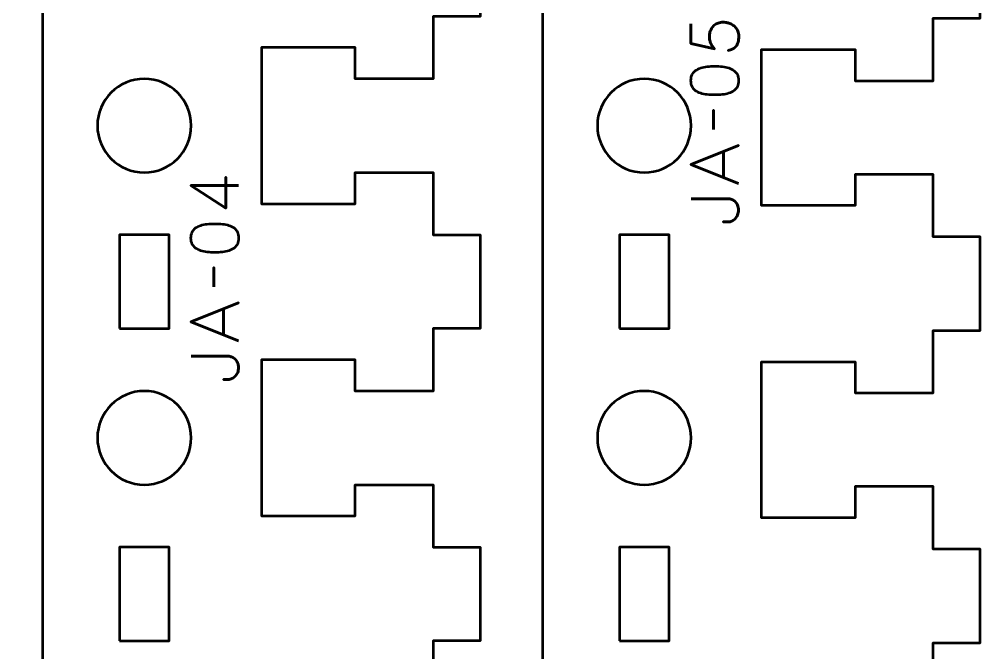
# Model space of a CAD drawing. Header units: centimetres. Extents: x -21 to 0, y -29.7 to 0.
# Drawn here: x -10.5 to -4.33, y -26.13 to -22.07 of the extents above; entities that cross this region are included whole.
import ezdxf

# ---------------------------------------------------------------- set-up
doc = ezdxf.new("R2010")
doc.units = ezdxf.units.CM
doc.header["$MEASUREMENT"] = 0
doc.layers.add('Layer 1', color=7, linetype='Continuous')

msp = doc.modelspace()

# ---------------------------------------------------------------- linework, layer by layer
at = {"layer": 'Layer 1', "color": 22, "lineweight": 53}
msp.add_open_spline([(-21.00003, -29.19995), (-21.00003, -29.19995), (-21.00003, -0.49992), (-21.00003, -0.49992), (-21.00003, -0.49992), (-21.00003, -0.22295), (-20.77694, 0.00004), (-20.49994, 0.00004), (-20.49994, 0.00004), (-20.49994, 0.00004), (-0.50008, 0.00004), (-0.50008, 0.00004), (-0.50008, 0.00004), (-0.22294, 0.00004), (0.00002, -0.22295), (0.00002, -0.49992), (0.00002, -0.49992), (0.00002, -0.49992), (0.00002, -29.19995), (0.00002, -29.19995), (0.00002, -29.19995), (0.00002, -29.47695), (-0.22294, -29.70004), (-0.50008, -29.70004), (-0.50008, -29.70004), (-0.50008, -29.70004), (-20.49994, -29.70004), (-20.49994, -29.70004), (-20.49994, -29.70004), (-20.77694, -29.70004), (-21.00003, -29.47695), (-21.00003, -29.19995)], degree=3, knots=[0, 0, 0, 0, 0.125, 0.125, 0.125, 0.125, 0.25, 0.25, 0.25, 0.25, 0.375, 0.375, 0.375, 0.375, 0.5, 0.5, 0.5, 0.5, 0.625, 0.625, 0.625, 0.625, 0.75, 0.75, 0.75, 0.75, 0.875, 0.875, 0.875, 0.875, 1, 1, 1, 1], dxfattribs=at)
at = {"layer": 'Layer 1', "color": 114, "lineweight": 53}
for points, knots in [([(-4.65, -19.4625), (-4.65, -19.4625), (-4.35, -19.4625), (-4.35, -19.4625), (-4.35, -19.4625), (-4.35, -19.4625), (-4.35, -20.0625), (-4.35, -20.0625), (-4.35, -20.0625), (-4.35, -20.0625), (-4.65, -20.0625), (-4.65, -20.0625), (-4.65, -20.0625), (-4.65, -20.0625), (-4.64999, -20.4625), (-4.64999, -20.4625), (-4.64999, -20.4625), (-4.64999, -20.4625), (-5.15, -20.4625), (-5.15, -20.4625), (-5.15, -20.4625), (-5.15, -20.4625), (-5.15001, -20.2625), (-5.15001, -20.2625), (-5.15001, -20.2625), (-5.15001, -20.2625), (-5.75, -20.2625), (-5.75, -20.2625), (-5.75, -20.2625), (-5.75, -20.64583), (-5.75, -20.87917), (-5.75, -21.2625), (-5.75, -21.2625), (-5.75, -21.2625), (-5.15001, -21.2625), (-5.15001, -21.2625), (-5.15001, -21.2625), (-5.15001, -21.2625), (-5.15, -21.0625), (-5.15, -21.0625), (-5.15, -21.0625), (-5.15, -21.0625), (-4.65, -21.0625), (-4.65, -21.0625), (-4.65, -21.0625), (-4.65, -21.0625), (-4.65, -21.4625), (-4.65, -21.4625), (-4.65, -21.4625), (-4.65, -21.4625), (-4.35, -21.4625), (-4.35, -21.4625), (-4.35, -21.4625), (-4.35, -21.4625), (-4.35, -22.0625), (-4.35, -22.0625), (-4.35, -22.0625), (-4.35, -22.0625), (-4.65, -22.0625), (-4.65, -22.0625), (-4.65, -22.0625), (-4.65, -22.0625), (-4.65, -22.4625), (-4.65, -22.4625), (-4.65, -22.4625), (-4.65, -22.4625), (-5.15, -22.4625), (-5.15, -22.4625), (-5.15, -22.4625), (-5.15, -22.4625), (-5.15001, -22.2625), (-5.15001, -22.2625), (-5.15001, -22.2625), (-5.15001, -22.2625), (-5.75, -22.2625), (-5.75, -22.2625), (-5.75, -22.2625), (-5.75, -22.64583), (-5.75, -22.87917), (-5.75, -23.2625), (-5.75, -23.2625), (-5.75, -23.2625), (-5.15001, -23.2625), (-5.15001, -23.2625), (-5.15001, -23.2625), (-5.15001, -23.2625), (-5.15, -23.0625), (-5.15, -23.0625), (-5.15, -23.0625), (-5.15, -23.0625), (-4.64999, -23.0625), (-4.64999, -23.0625), (-4.64999, -23.0625), (-4.64999, -23.0625), (-4.65, -23.4625), (-4.65, -23.4625), (-4.65, -23.4625), (-4.65, -23.4625), (-4.35, -23.4625), (-4.35, -23.4625), (-4.35, -23.4625), (-4.35, -23.4625), (-4.35, -24.0625), (-4.35, -24.0625), (-4.35, -24.0625), (-4.35, -24.0625), (-4.65, -24.0625), (-4.65, -24.0625), (-4.65, -24.0625), (-4.65, -24.0625), (-4.65, -24.4625), (-4.65, -24.4625), (-4.65, -24.4625), (-4.65, -24.4625), (-5.15, -24.4625), (-5.15, -24.4625), (-5.15, -24.4625), (-5.15, -24.4625), (-5.15001, -24.2625), (-5.15001, -24.2625), (-5.15001, -24.2625), (-5.15001, -24.2625), (-5.75, -24.2625), (-5.75, -24.2625), (-5.75, -24.2625), (-5.75, -24.64583), (-5.75, -24.87917), (-5.75, -25.2625), (-5.75, -25.2625), (-5.75, -25.2625), (-5.15001, -25.2625), (-5.15001, -25.2625), (-5.15001, -25.2625), (-5.15001, -25.2625), (-5.15, -25.0625), (-5.15, -25.0625), (-5.15, -25.0625), (-5.15, -25.0625), (-4.64999, -25.0625), (-4.64999, -25.0625), (-4.64999, -25.0625), (-4.64999, -25.0625), (-4.65, -25.4625), (-4.65, -25.4625), (-4.65, -25.4625), (-4.65, -25.4625), (-4.35, -25.4625), (-4.35, -25.4625), (-4.35, -25.4625), (-4.35, -25.4625), (-4.35, -26.0625), (-4.35, -26.0625), (-4.35, -26.0625), (-4.35, -26.0625), (-4.65, -26.0625), (-4.65, -26.0625), (-4.65, -26.0625), (-4.65, -26.0625), (-4.65, -26.4625), (-4.65, -26.4625), (-4.65, -26.4625), (-4.65, -26.4625), (-5.15, -26.4625), (-5.15, -26.4625), (-5.15, -26.4625), (-5.15, -26.4625), (-5.15001, -26.2625), (-5.15001, -26.2625), (-5.15001, -26.2625), (-5.15001, -26.2625), (-5.75, -26.2625), (-5.75, -26.2625), (-5.75, -26.2625), (-5.75, -26.64583), (-5.75, -26.87917), (-5.75, -27.2625), (-5.75, -27.2625), (-5.75, -27.2625), (-5.15001, -27.2625), (-5.15001, -27.2625), (-5.15001, -27.2625), (-5.15001, -27.2625), (-5.15, -27.0625), (-5.15, -27.0625), (-5.15, -27.0625), (-5.15, -27.0625), (-4.64999, -27.0625), (-4.64999, -27.0625), (-4.64999, -27.0625), (-4.64999, -27.0625), (-4.65, -27.4625), (-4.65, -27.4625), (-4.65, -27.4625), (-4.65, -27.4625), (-4.35, -27.4625), (-4.35, -27.4625), (-4.35, -27.4625), (-4.35, -27.4625), (-4.35, -28.0375), (-4.35, -28.0375), (-4.35, -28.0375), (-4.35, -28.0375), (-4.65, -28.0375), (-4.65, -28.0375), (-4.65, -28.0375), (-4.65, -28.0375), (-6.34125, -28.04807), (-6.34125, -28.04807), (-6.34125, -28.04807), (-6.34125, -28.04807), (-6.34125, -27.45), (-6.34125, -27.45), (-6.34125, -27.45), (-6.34125, -27.45), (-6.65875, -27.45), (-6.65875, -27.45), (-6.65875, -27.45), (-6.65875, -27.45), (-6.65875, -28.04989), (-6.65875, -28.04989), (-6.65875, -28.04989), (-6.9308, -28.04522), (-7.15, -27.82316), (-7.15, -27.55), (-7.15, -27.55), (-7.15, -27.55), (-7.15, -17.95), (-7.15, -17.95), (-7.15, -17.95), (-7.15, -17.67684), (-6.9308, -17.45478), (-6.65875, -17.45011), (-6.65875, -17.45011), (-6.65875, -17.45011), (-6.65875, -18.05), (-6.65875, -18.05), (-6.65875, -18.05), (-6.65875, -18.05), (-6.34125, -18.05), (-6.34125, -18.05), (-6.34125, -18.05), (-6.34125, -18.05), (-6.34125, -17.45), (-6.34125, -17.45), (-6.34125, -17.45), (-6.34125, -17.45), (-4.64999, -17.45), (-4.64999, -17.45), (-4.64999, -17.45), (-4.64999, -17.45), (-4.65, -17.45), (-4.65, -17.45), (-4.65, -17.45), (-4.65, -17.45), (-4.35, -17.45), (-4.35, -17.45), (-4.35, -17.45), (-4.35, -17.45), (-4.35, -18.0625), (-4.35, -18.0625), (-4.35, -18.0625), (-4.35, -18.0625), (-4.65, -18.0625), (-4.65, -18.0625), (-4.65, -18.0625), (-4.65, -18.0625), (-4.64999, -18.4625), (-4.64999, -18.4625), (-4.64999, -18.4625), (-4.64999, -18.4625), (-5.15, -18.4625), (-5.15, -18.4625), (-5.15, -18.4625), (-5.15, -18.4625), (-5.15001, -18.2625), (-5.15001, -18.2625), (-5.15001, -18.2625), (-5.15001, -18.2625), (-5.75, -18.2625), (-5.75, -18.2625), (-5.75, -18.2625), (-5.75, -18.64583), (-5.75, -18.87917), (-5.75, -19.2625), (-5.75, -19.2625), (-5.75, -19.2625), (-5.15001, -19.2625), (-5.15001, -19.2625), (-5.15001, -19.2625), (-5.15001, -19.2625), (-5.15, -19.0625), (-5.15, -19.0625), (-5.15, -19.0625), (-5.15, -19.0625), (-4.65, -19.0625), (-4.65, -19.0625), (-4.65, -19.0625), (-4.65, -19.0625), (-4.65, -19.4625), (-4.65, -19.4625)], [0, 0, 0, 0, 0.0133333, 0.0133333, 0.0133333, 0.0133333, 0.0266667, 0.0266667, 0.0266667, 0.0266667, 0.04, 0.04, 0.04, 0.04, 0.0533333, 0.0533333, 0.0533333, 0.0533333, 0.0666667, 0.0666667, 0.0666667, 0.0666667, 0.08, 0.08, 0.08, 0.08, 0.0933333, 0.0933333, 0.0933333, 0.0933333, 0.1066667, 0.1066667, 0.1066667, 0.1066667, 0.12, 0.12, 0.12, 0.12, 0.1333333, 0.1333333, 0.1333333, 0.1333333, 0.1466667, 0.1466667, 0.1466667, 0.1466667, 0.16, 0.16, 0.16, 0.16, 0.1733333, 0.1733333, 0.1733333, 0.1733333, 0.1866667, 0.1866667, 0.1866667, 0.1866667, 0.2, 0.2, 0.2, 0.2, 0.2133333, 0.2133333, 0.2133333, 0.2133333, 0.2266667, 0.2266667, 0.2266667, 0.2266667, 0.24, 0.24, 0.24, 0.24, 0.2533333, 0.2533333, 0.2533333, 0.2533333, 0.2666667, 0.2666667, 0.2666667, 0.2666667, 0.28, 0.28, 0.28, 0.28, 0.2933333, 0.2933333, 0.2933333, 0.2933333, 0.3066667, 0.3066667, 0.3066667, 0.3066667, 0.32, 0.32, 0.32, 0.32, 0.3333333, 0.3333333, 0.3333333, 0.3333333, 0.3466667, 0.3466667, 0.3466667, 0.3466667, 0.36, 0.36, 0.36, 0.36, 0.3733333, 0.3733333, 0.3733333, 0.3733333, 0.3866667, 0.3866667, 0.3866667, 0.3866667, 0.4, 0.4, 0.4, 0.4, 0.4133333, 0.4133333, 0.4133333, 0.4133333, 0.4266667, 0.4266667, 0.4266667, 0.4266667, 0.44, 0.44, 0.44, 0.44, 0.4533333, 0.4533333, 0.4533333, 0.4533333, 0.4666667, 0.4666667, 0.4666667, 0.4666667, 0.48, 0.48, 0.48, 0.48, 0.4933333, 0.4933333, 0.4933333, 0.4933333, 0.5066667, 0.5066667, 0.5066667, 0.5066667, 0.52, 0.52, 0.52, 0.52, 0.5333333, 0.5333333, 0.5333333, 0.5333333, 0.5466667, 0.5466667, 0.5466667, 0.5466667, 0.56, 0.56, 0.56, 0.56, 0.5733333, 0.5733333, 0.5733333, 0.5733333, 0.5866667, 0.5866667, 0.5866667, 0.5866667, 0.6, 0.6, 0.6, 0.6, 0.6133333, 0.6133333, 0.6133333, 0.6133333, 0.6266667, 0.6266667, 0.6266667, 0.6266667, 0.64, 0.64, 0.64, 0.64, 0.6533333, 0.6533333, 0.6533333, 0.6533333, 0.6666667, 0.6666667, 0.6666667, 0.6666667, 0.68, 0.68, 0.68, 0.68, 0.6933333, 0.6933333, 0.6933333, 0.6933333, 0.7066667, 0.7066667, 0.7066667, 0.7066667, 0.72, 0.72, 0.72, 0.72, 0.7333333, 0.7333333, 0.7333333, 0.7333333, 0.7466667, 0.7466667, 0.7466667, 0.7466667, 0.76, 0.76, 0.76, 0.76, 0.7733333, 0.7733333, 0.7733333, 0.7733333, 0.7866667, 0.7866667, 0.7866667, 0.7866667, 0.8, 0.8, 0.8, 0.8, 0.8133333, 0.8133333, 0.8133333, 0.8133333, 0.8266667, 0.8266667, 0.8266667, 0.8266667, 0.84, 0.84, 0.84, 0.84, 0.8533333, 0.8533333, 0.8533333, 0.8533333, 0.8666667, 0.8666667, 0.8666667, 0.8666667, 0.88, 0.88, 0.88, 0.88, 0.8933333, 0.8933333, 0.8933333, 0.8933333, 0.9066667, 0.9066667, 0.9066667, 0.9066667, 0.92, 0.92, 0.92, 0.92, 0.9333333, 0.9333333, 0.9333333, 0.9333333, 0.9466667, 0.9466667, 0.9466667, 0.9466667, 0.96, 0.96, 0.96, 0.96, 0.9733333, 0.9733333, 0.9733333, 0.9733333, 0.9866667, 0.9866667, 0.9866667, 0.9866667, 1, 1, 1, 1]), ([(-7.55, -19.45006), (-7.55, -19.45006), (-7.85, -19.45006), (-7.85, -19.45006), (-7.85, -19.45006), (-7.85, -19.45006), (-7.84999, -19.45006), (-7.84999, -19.45006), (-7.84999, -19.45006), (-7.84999, -19.45006), (-9.54125, -19.45006), (-9.54125, -19.45006), (-9.54125, -19.45006), (-9.54125, -19.45006), (-9.54125, -20.05006), (-9.54125, -20.05006), (-9.54125, -20.05006), (-9.54125, -20.05006), (-9.85875, -20.05006), (-9.85875, -20.05006), (-9.85875, -20.05006), (-9.85875, -20.05006), (-9.85875, -19.45017), (-9.85875, -19.45017), (-9.85875, -19.45017), (-10.1308, -19.45484), (-10.35, -19.6769), (-10.35, -19.95006), (-10.35, -19.95006), (-10.35, -19.95006), (-10.35, -27.55006), (-10.35, -27.55006), (-10.35, -27.55006), (-10.35, -27.82322), (-10.1308, -28.04528), (-9.85875, -28.04995), (-9.85875, -28.04995), (-9.85875, -28.04995), (-9.85875, -27.45006), (-9.85875, -27.45006), (-9.85875, -27.45006), (-9.85875, -27.45006), (-9.54125, -27.45006), (-9.54125, -27.45006), (-9.54125, -27.45006), (-9.54125, -27.45006), (-9.54125, -28.04813), (-9.54125, -28.04813), (-9.54125, -28.04813), (-9.54125, -28.04813), (-7.85, -28.03756), (-7.85, -28.03756), (-7.85, -28.03756), (-7.85, -28.03756), (-7.55, -28.03756), (-7.55, -28.03756), (-7.55, -28.03756), (-7.55, -28.03756), (-7.55, -27.45006), (-7.55, -27.45006), (-7.55, -27.45006), (-7.55, -27.45006), (-7.85, -27.45006), (-7.85, -27.45006), (-7.85, -27.45006), (-7.85, -27.45006), (-7.84999, -27.05006), (-7.84999, -27.05006), (-7.84999, -27.05006), (-7.84999, -27.05006), (-8.35, -27.05006), (-8.35, -27.05006), (-8.35, -27.05006), (-8.35, -27.05006), (-8.35001, -27.25006), (-8.35001, -27.25006), (-8.35001, -27.25006), (-8.35001, -27.25006), (-8.95, -27.25006), (-8.95, -27.25006), (-8.95, -27.25006), (-8.95, -26.86673), (-8.95, -26.63339), (-8.95, -26.25006), (-8.95, -26.25006), (-8.95, -26.25006), (-8.35001, -26.25006), (-8.35001, -26.25006), (-8.35001, -26.25006), (-8.35001, -26.25006), (-8.35, -26.45006), (-8.35, -26.45006), (-8.35, -26.45006), (-8.35, -26.45006), (-7.85, -26.45006), (-7.85, -26.45006), (-7.85, -26.45006), (-7.85, -26.45006), (-7.85, -26.05006), (-7.85, -26.05006), (-7.85, -26.05006), (-7.85, -26.05006), (-7.55, -26.05006), (-7.55, -26.05006), (-7.55, -26.05006), (-7.55, -26.05006), (-7.55, -25.45006), (-7.55, -25.45006), (-7.55, -25.45006), (-7.55, -25.45006), (-7.85, -25.45006), (-7.85, -25.45006), (-7.85, -25.45006), (-7.85, -25.45006), (-7.84999, -25.05006), (-7.84999, -25.05006), (-7.84999, -25.05006), (-7.84999, -25.05006), (-8.35, -25.05006), (-8.35, -25.05006), (-8.35, -25.05006), (-8.35, -25.05006), (-8.35001, -25.25006), (-8.35001, -25.25006), (-8.35001, -25.25006), (-8.35001, -25.25006), (-8.95, -25.25006), (-8.95, -25.25006), (-8.95, -25.25006), (-8.95, -24.86673), (-8.95, -24.63339), (-8.95, -24.25006), (-8.95, -24.25006), (-8.95, -24.25006), (-8.35001, -24.25006), (-8.35001, -24.25006), (-8.35001, -24.25006), (-8.35001, -24.25006), (-8.35, -24.45006), (-8.35, -24.45006), (-8.35, -24.45006), (-8.35, -24.45006), (-7.85, -24.45006), (-7.85, -24.45006), (-7.85, -24.45006), (-7.85, -24.45006), (-7.85, -24.05006), (-7.85, -24.05006), (-7.85, -24.05006), (-7.85, -24.05006), (-7.55, -24.05006), (-7.55, -24.05006), (-7.55, -24.05006), (-7.55, -24.05006), (-7.55, -23.45006), (-7.55, -23.45006), (-7.55, -23.45006), (-7.55, -23.45006), (-7.85, -23.45006), (-7.85, -23.45006), (-7.85, -23.45006), (-7.85, -23.45006), (-7.84999, -23.05006), (-7.84999, -23.05006), (-7.84999, -23.05006), (-7.84999, -23.05006), (-8.35, -23.05006), (-8.35, -23.05006), (-8.35, -23.05006), (-8.35, -23.05006), (-8.35001, -23.25006), (-8.35001, -23.25006), (-8.35001, -23.25006), (-8.35001, -23.25006), (-8.95, -23.25006), (-8.95, -23.25006), (-8.95, -23.25006), (-8.95, -22.86673), (-8.95, -22.63339), (-8.95, -22.25006), (-8.95, -22.25006), (-8.95, -22.25006), (-8.35001, -22.25006), (-8.35001, -22.25006), (-8.35001, -22.25006), (-8.35001, -22.25006), (-8.35, -22.45006), (-8.35, -22.45006), (-8.35, -22.45006), (-8.35, -22.45006), (-7.85, -22.45006), (-7.85, -22.45006), (-7.85, -22.45006), (-7.85, -22.45006), (-7.85, -22.05006), (-7.85, -22.05006), (-7.85, -22.05006), (-7.85, -22.05006), (-7.55, -22.05006), (-7.55, -22.05006), (-7.55, -22.05006), (-7.55, -22.05006), (-7.55, -21.45006), (-7.55, -21.45006), (-7.55, -21.45006), (-7.55, -21.45006), (-7.85, -21.45006), (-7.85, -21.45006), (-7.85, -21.45006), (-7.85, -21.45006), (-7.84999, -21.05006), (-7.84999, -21.05006), (-7.84999, -21.05006), (-7.84999, -21.05006), (-8.35, -21.05006), (-8.35, -21.05006), (-8.35, -21.05006), (-8.35, -21.05006), (-8.35001, -21.25006), (-8.35001, -21.25006), (-8.35001, -21.25006), (-8.35001, -21.25006), (-8.95, -21.25006), (-8.95, -21.25006), (-8.95, -21.25006), (-8.95, -20.86673), (-8.95, -20.63339), (-8.95, -20.25006), (-8.95, -20.25006), (-8.95, -20.25006), (-8.35001, -20.25006), (-8.35001, -20.25006), (-8.35001, -20.25006), (-8.35001, -20.25006), (-8.35, -20.45006), (-8.35, -20.45006), (-8.35, -20.45006), (-8.35, -20.45006), (-7.85, -20.45006), (-7.85, -20.45006), (-7.85, -20.45006), (-7.85, -20.45006), (-7.85, -20.05006), (-7.85, -20.05006), (-7.85, -20.05006), (-7.85, -20.05006), (-7.55, -20.05006), (-7.55, -20.05006), (-7.55, -20.05006), (-7.55, -20.05006), (-7.55, -19.45006), (-7.55, -19.45006)], [0, 0, 0, 0, 0.015873, 0.015873, 0.015873, 0.015873, 0.031746, 0.031746, 0.031746, 0.031746, 0.047619, 0.047619, 0.047619, 0.047619, 0.0634921, 0.0634921, 0.0634921, 0.0634921, 0.0793651, 0.0793651, 0.0793651, 0.0793651, 0.0952381, 0.0952381, 0.0952381, 0.0952381, 0.1111111, 0.1111111, 0.1111111, 0.1111111, 0.1269841, 0.1269841, 0.1269841, 0.1269841, 0.1428571, 0.1428571, 0.1428571, 0.1428571, 0.1587302, 0.1587302, 0.1587302, 0.1587302, 0.1746032, 0.1746032, 0.1746032, 0.1746032, 0.1904762, 0.1904762, 0.1904762, 0.1904762, 0.2063492, 0.2063492, 0.2063492, 0.2063492, 0.2222222, 0.2222222, 0.2222222, 0.2222222, 0.2380952, 0.2380952, 0.2380952, 0.2380952, 0.2539683, 0.2539683, 0.2539683, 0.2539683, 0.2698413, 0.2698413, 0.2698413, 0.2698413, 0.2857143, 0.2857143, 0.2857143, 0.2857143, 0.3015873, 0.3015873, 0.3015873, 0.3015873, 0.3174603, 0.3174603, 0.3174603, 0.3174603, 0.3333333, 0.3333333, 0.3333333, 0.3333333, 0.3492063, 0.3492063, 0.3492063, 0.3492063, 0.3650794, 0.3650794, 0.3650794, 0.3650794, 0.3809524, 0.3809524, 0.3809524, 0.3809524, 0.3968254, 0.3968254, 0.3968254, 0.3968254, 0.4126984, 0.4126984, 0.4126984, 0.4126984, 0.4285714, 0.4285714, 0.4285714, 0.4285714, 0.4444444, 0.4444444, 0.4444444, 0.4444444, 0.4603175, 0.4603175, 0.4603175, 0.4603175, 0.4761905, 0.4761905, 0.4761905, 0.4761905, 0.4920635, 0.4920635, 0.4920635, 0.4920635, 0.5079365, 0.5079365, 0.5079365, 0.5079365, 0.5238095, 0.5238095, 0.5238095, 0.5238095, 0.5396825, 0.5396825, 0.5396825, 0.5396825, 0.5555556, 0.5555556, 0.5555556, 0.5555556, 0.5714286, 0.5714286, 0.5714286, 0.5714286, 0.5873016, 0.5873016, 0.5873016, 0.5873016, 0.6031746, 0.6031746, 0.6031746, 0.6031746, 0.6190476, 0.6190476, 0.6190476, 0.6190476, 0.6349206, 0.6349206, 0.6349206, 0.6349206, 0.6507937, 0.6507937, 0.6507937, 0.6507937, 0.6666667, 0.6666667, 0.6666667, 0.6666667, 0.6825397, 0.6825397, 0.6825397, 0.6825397, 0.6984127, 0.6984127, 0.6984127, 0.6984127, 0.7142857, 0.7142857, 0.7142857, 0.7142857, 0.7301587, 0.7301587, 0.7301587, 0.7301587, 0.7460317, 0.7460317, 0.7460317, 0.7460317, 0.7619048, 0.7619048, 0.7619048, 0.7619048, 0.7777778, 0.7777778, 0.7777778, 0.7777778, 0.7936508, 0.7936508, 0.7936508, 0.7936508, 0.8095238, 0.8095238, 0.8095238, 0.8095238, 0.8253968, 0.8253968, 0.8253968, 0.8253968, 0.8412698, 0.8412698, 0.8412698, 0.8412698, 0.8571429, 0.8571429, 0.8571429, 0.8571429, 0.8730159, 0.8730159, 0.8730159, 0.8730159, 0.8888889, 0.8888889, 0.8888889, 0.8888889, 0.9047619, 0.9047619, 0.9047619, 0.9047619, 0.9206349, 0.9206349, 0.9206349, 0.9206349, 0.9365079, 0.9365079, 0.9365079, 0.9365079, 0.952381, 0.952381, 0.952381, 0.952381, 0.968254, 0.968254, 0.968254, 0.968254, 0.984127, 0.984127, 0.984127, 0.984127, 1, 1, 1, 1])]:
    msp.add_open_spline(points, degree=3, knots=knots, dxfattribs=at)
at = {"layer": 'Layer 1', "color": 30, "lineweight": 53}
for points, knots in [([(-6.20134, -22.09744), (-6.20134, -22.09744), (-6.20134, -22.22444), (-6.20134, -22.22444), (-6.20134, -22.22444), (-6.20134, -22.22444), (-6.04979, -22.25831), (-6.04979, -22.25831), (-6.04979, -22.25831), (-6.05487, -22.25238), (-6.05945, -22.24674), (-6.06348, -22.2413), (-6.06348, -22.2413), (-6.0675, -22.23594), (-6.07088, -22.2303), (-6.07371, -22.2243), (-6.07371, -22.2243), (-6.07653, -22.21837), (-6.07865, -22.2116), (-6.08013, -22.20398), (-6.08013, -22.20398), (-6.08161, -22.19643), (-6.08239, -22.1874), (-6.08239, -22.17703), (-6.08239, -22.17703), (-6.08239, -22.16856), (-6.08126, -22.16009), (-6.07893, -22.15163), (-6.07893, -22.15163), (-6.07667, -22.14316), (-6.07321, -22.13512), (-6.06863, -22.1275), (-6.06863, -22.1275), (-6.06397, -22.11981), (-6.05818, -22.11303), (-6.0512, -22.10711), (-6.0512, -22.10711), (-6.04421, -22.10111), (-6.03603, -22.09638), (-6.02665, -22.093), (-6.02665, -22.093), (-6.01726, -22.08954), (-6.00661, -22.08778), (-5.99476, -22.08771), (-5.99476, -22.08771), (-5.99038, -22.08763), (-5.98488, -22.08813), (-5.97839, -22.08912), (-5.97839, -22.08912), (-5.9719, -22.09003), (-5.96484, -22.09173), (-5.95736, -22.09413), (-5.95736, -22.09413), (-5.94988, -22.09652), (-5.94247, -22.09991), (-5.93514, -22.10421), (-5.93514, -22.10421), (-5.9278, -22.10852), (-5.9211, -22.11402), (-5.91503, -22.12065), (-5.91503, -22.12065), (-5.90896, -22.12729), (-5.90409, -22.13533), (-5.90042, -22.14471), (-5.90042, -22.14471), (-5.89683, -22.15417), (-5.89492, -22.16525), (-5.89485, -22.17787), (-5.89485, -22.17787), (-5.89492, -22.19297), (-5.89654, -22.20567), (-5.89958, -22.21597), (-5.89958, -22.21597), (-5.90268, -22.22628), (-5.9067, -22.23467), (-5.91178, -22.24116), (-5.91178, -22.24116), (-5.91686, -22.24772), (-5.92244, -22.2528), (-5.9285, -22.25647), (-5.9285, -22.25647), (-5.93457, -22.26014), (-5.94064, -22.26289), (-5.94671, -22.26473), (-5.94671, -22.26473), (-5.95278, -22.26656), (-5.95835, -22.26797), (-5.96343, -22.26889), (-5.96343, -22.26889), (-5.95835, -22.26797), (-5.95278, -22.26656), (-5.94671, -22.26473), (-5.94671, -22.26473), (-5.94064, -22.26289), (-5.93457, -22.26014), (-5.9285, -22.25647), (-5.9285, -22.25647), (-5.92244, -22.2528), (-5.91686, -22.24772), (-5.91178, -22.24116), (-5.91178, -22.24116), (-5.9067, -22.23467), (-5.90268, -22.22628), (-5.89958, -22.21597), (-5.89958, -22.21597), (-5.89654, -22.20567), (-5.89492, -22.19297), (-5.89485, -22.17787), (-5.89485, -22.17787), (-5.89492, -22.16525), (-5.89683, -22.15417), (-5.90042, -22.14471), (-5.90042, -22.14471), (-5.90409, -22.13533), (-5.90896, -22.12729), (-5.91503, -22.12065), (-5.91503, -22.12065), (-5.9211, -22.11402), (-5.9278, -22.10852), (-5.93514, -22.10421), (-5.93514, -22.10421), (-5.94247, -22.09991), (-5.94988, -22.09652), (-5.95736, -22.09413), (-5.95736, -22.09413), (-5.96484, -22.09173), (-5.9719, -22.09003), (-5.97839, -22.08912), (-5.97839, -22.08912), (-5.98488, -22.08813), (-5.99038, -22.08763), (-5.99476, -22.08771), (-5.99476, -22.08771), (-6.00661, -22.08778), (-6.01726, -22.08954), (-6.02665, -22.093), (-6.02665, -22.093), (-6.03603, -22.09638), (-6.04421, -22.10111), (-6.0512, -22.10711), (-6.0512, -22.10711), (-6.05818, -22.11303), (-6.06397, -22.11981), (-6.06863, -22.1275), (-6.06863, -22.1275), (-6.07321, -22.13512), (-6.07667, -22.14316), (-6.07893, -22.15163), (-6.07893, -22.15163), (-6.08126, -22.16009), (-6.08239, -22.16856), (-6.08239, -22.17703), (-6.08239, -22.17703), (-6.08239, -22.1874), (-6.08161, -22.19643), (-6.08013, -22.20398), (-6.08013, -22.20398), (-6.07865, -22.2116), (-6.07653, -22.21837), (-6.07371, -22.2243), (-6.07371, -22.2243), (-6.07088, -22.2303), (-6.0675, -22.23594), (-6.06348, -22.2413), (-6.06348, -22.2413), (-6.05945, -22.24674), (-6.05487, -22.25238), (-6.04979, -22.25831), (-6.04979, -22.25831), (-6.04979, -22.25831), (-6.20134, -22.22444), (-6.20134, -22.22444), (-6.20134, -22.22444), (-6.20134, -22.22444), (-6.20134, -22.09744), (-6.20134, -22.09744)], [0, 0, 0, 0, 0.0227273, 0.0227273, 0.0227273, 0.0227273, 0.0454545, 0.0454545, 0.0454545, 0.0454545, 0.0681818, 0.0681818, 0.0681818, 0.0681818, 0.0909091, 0.0909091, 0.0909091, 0.0909091, 0.1136364, 0.1136364, 0.1136364, 0.1136364, 0.1363636, 0.1363636, 0.1363636, 0.1363636, 0.1590909, 0.1590909, 0.1590909, 0.1590909, 0.1818182, 0.1818182, 0.1818182, 0.1818182, 0.2045455, 0.2045455, 0.2045455, 0.2045455, 0.2272727, 0.2272727, 0.2272727, 0.2272727, 0.25, 0.25, 0.25, 0.25, 0.2727273, 0.2727273, 0.2727273, 0.2727273, 0.2954545, 0.2954545, 0.2954545, 0.2954545, 0.3181818, 0.3181818, 0.3181818, 0.3181818, 0.3409091, 0.3409091, 0.3409091, 0.3409091, 0.3636364, 0.3636364, 0.3636364, 0.3636364, 0.3863636, 0.3863636, 0.3863636, 0.3863636, 0.4090909, 0.4090909, 0.4090909, 0.4090909, 0.4318182, 0.4318182, 0.4318182, 0.4318182, 0.4545455, 0.4545455, 0.4545455, 0.4545455, 0.4772727, 0.4772727, 0.4772727, 0.4772727, 0.5, 0.5, 0.5, 0.5, 0.5227273, 0.5227273, 0.5227273, 0.5227273, 0.5454545, 0.5454545, 0.5454545, 0.5454545, 0.5681818, 0.5681818, 0.5681818, 0.5681818, 0.5909091, 0.5909091, 0.5909091, 0.5909091, 0.6136364, 0.6136364, 0.6136364, 0.6136364, 0.6363636, 0.6363636, 0.6363636, 0.6363636, 0.6590909, 0.6590909, 0.6590909, 0.6590909, 0.6818182, 0.6818182, 0.6818182, 0.6818182, 0.7045455, 0.7045455, 0.7045455, 0.7045455, 0.7272727, 0.7272727, 0.7272727, 0.7272727, 0.75, 0.75, 0.75, 0.75, 0.7727273, 0.7727273, 0.7727273, 0.7727273, 0.7954545, 0.7954545, 0.7954545, 0.7954545, 0.8181818, 0.8181818, 0.8181818, 0.8181818, 0.8409091, 0.8409091, 0.8409091, 0.8409091, 0.8636364, 0.8636364, 0.8636364, 0.8636364, 0.8863636, 0.8863636, 0.8863636, 0.8863636, 0.9090909, 0.9090909, 0.9090909, 0.9090909, 0.9318182, 0.9318182, 0.9318182, 0.9318182, 0.9545455, 0.9545455, 0.9545455, 0.9545455, 0.9772727, 0.9772727, 0.9772727, 0.9772727, 1, 1, 1, 1]), ([(-5.89612, -22.4615), (-5.89619, -22.44669), (-5.8988, -22.43392), (-5.90388, -22.42326), (-5.90388, -22.42326), (-5.90896, -22.41268), (-5.91623, -22.40386), (-5.92547, -22.39681), (-5.92547, -22.39681), (-5.93478, -22.38982), (-5.94579, -22.38432), (-5.95849, -22.38023), (-5.95849, -22.38023), (-5.97119, -22.3762), (-5.98509, -22.37331), (-6.00033, -22.37169), (-6.00033, -22.37169), (-6.01557, -22.36999), (-6.03159, -22.36915), (-6.04852, -22.36922), (-6.04852, -22.36922), (-6.06538, -22.36915), (-6.0814, -22.36999), (-6.09657, -22.37169), (-6.09657, -22.37169), (-6.11174, -22.37331), (-6.12571, -22.3762), (-6.13841, -22.38023), (-6.13841, -22.38023), (-6.15104, -22.38432), (-6.16204, -22.38982), (-6.17143, -22.39681), (-6.17143, -22.39681), (-6.18074, -22.40386), (-6.18801, -22.41268), (-6.19309, -22.42326), (-6.19309, -22.42326), (-6.19824, -22.43392), (-6.20085, -22.44669), (-6.20092, -22.4615), (-6.20092, -22.4615), (-6.20085, -22.47632), (-6.19824, -22.48909), (-6.19309, -22.49975), (-6.19309, -22.49975), (-6.18801, -22.51033), (-6.18074, -22.51915), (-6.17143, -22.5262), (-6.17143, -22.5262), (-6.16204, -22.53319), (-6.15104, -22.53869), (-6.13841, -22.54278), (-6.13841, -22.54278), (-6.12571, -22.54681), (-6.11174, -22.5497), (-6.09657, -22.55132), (-6.09657, -22.55132), (-6.0814, -22.55301), (-6.06538, -22.55386), (-6.04852, -22.55379), (-6.04852, -22.55379), (-6.03159, -22.55386), (-6.01557, -22.55301), (-6.00033, -22.55132), (-6.00033, -22.55132), (-5.98509, -22.5497), (-5.97119, -22.54681), (-5.95849, -22.54278), (-5.95849, -22.54278), (-5.94579, -22.53869), (-5.93478, -22.53319), (-5.92547, -22.5262), (-5.92547, -22.5262), (-5.91623, -22.51915), (-5.90896, -22.51033), (-5.90388, -22.49975), (-5.90388, -22.49975), (-5.8988, -22.48909), (-5.89619, -22.47632), (-5.89612, -22.4615)], [0, 0, 0, 0, 0.05, 0.05, 0.05, 0.05, 0.1, 0.1, 0.1, 0.1, 0.15, 0.15, 0.15, 0.15, 0.2, 0.2, 0.2, 0.2, 0.25, 0.25, 0.25, 0.25, 0.3, 0.3, 0.3, 0.3, 0.35, 0.35, 0.35, 0.35, 0.4, 0.4, 0.4, 0.4, 0.45, 0.45, 0.45, 0.45, 0.5, 0.5, 0.5, 0.5, 0.55, 0.55, 0.55, 0.55, 0.6, 0.6, 0.6, 0.6, 0.65, 0.65, 0.65, 0.65, 0.7, 0.7, 0.7, 0.7, 0.75, 0.75, 0.75, 0.75, 0.8, 0.8, 0.8, 0.8, 0.85, 0.85, 0.85, 0.85, 0.9, 0.9, 0.9, 0.9, 0.95, 0.95, 0.95, 0.95, 1, 1, 1, 1]), ([(-5.89612, -22.4615), (-5.89619, -22.44669), (-5.8988, -22.43392), (-5.90388, -22.42326), (-5.90388, -22.42326), (-5.90896, -22.41268), (-5.91623, -22.40386), (-5.92547, -22.39681), (-5.92547, -22.39681), (-5.93478, -22.38982), (-5.94579, -22.38432), (-5.95849, -22.38023), (-5.95849, -22.38023), (-5.97119, -22.3762), (-5.98509, -22.37331), (-6.00033, -22.37169), (-6.00033, -22.37169), (-6.01557, -22.36999), (-6.03159, -22.36915), (-6.04852, -22.36922), (-6.04852, -22.36922), (-6.06538, -22.36915), (-6.0814, -22.36999), (-6.09657, -22.37169), (-6.09657, -22.37169), (-6.11174, -22.37331), (-6.12571, -22.3762), (-6.13841, -22.38023), (-6.13841, -22.38023), (-6.15104, -22.38432), (-6.16204, -22.38982), (-6.17143, -22.39681), (-6.17143, -22.39681), (-6.18074, -22.40386), (-6.18801, -22.41268), (-6.19309, -22.42326), (-6.19309, -22.42326), (-6.19824, -22.43392), (-6.20085, -22.44669), (-6.20092, -22.4615), (-6.20092, -22.4615), (-6.20085, -22.47632), (-6.19824, -22.48909), (-6.19309, -22.49975), (-6.19309, -22.49975), (-6.18801, -22.51033), (-6.18074, -22.51915), (-6.17143, -22.5262), (-6.17143, -22.5262), (-6.16204, -22.53319), (-6.15104, -22.53869), (-6.13841, -22.54278), (-6.13841, -22.54278), (-6.12571, -22.54681), (-6.11174, -22.5497), (-6.09657, -22.55132), (-6.09657, -22.55132), (-6.0814, -22.55301), (-6.06538, -22.55386), (-6.04852, -22.55379), (-6.04852, -22.55379), (-6.03159, -22.55386), (-6.01557, -22.55301), (-6.00033, -22.55132), (-6.00033, -22.55132), (-5.98509, -22.5497), (-5.97119, -22.54681), (-5.95849, -22.54278), (-5.95849, -22.54278), (-5.94579, -22.53869), (-5.93478, -22.53319), (-5.92547, -22.5262), (-5.92547, -22.5262), (-5.91623, -22.51915), (-5.90896, -22.51033), (-5.90388, -22.49975), (-5.90388, -22.49975), (-5.8988, -22.48909), (-5.89619, -22.47632), (-5.89612, -22.4615)], [0, 0, 0, 0, 0.05, 0.05, 0.05, 0.05, 0.1, 0.1, 0.1, 0.1, 0.15, 0.15, 0.15, 0.15, 0.2, 0.2, 0.2, 0.2, 0.25, 0.25, 0.25, 0.25, 0.3, 0.3, 0.3, 0.3, 0.35, 0.35, 0.35, 0.35, 0.4, 0.4, 0.4, 0.4, 0.45, 0.45, 0.45, 0.45, 0.5, 0.5, 0.5, 0.5, 0.55, 0.55, 0.55, 0.55, 0.6, 0.6, 0.6, 0.6, 0.65, 0.65, 0.65, 0.65, 0.7, 0.7, 0.7, 0.7, 0.75, 0.75, 0.75, 0.75, 0.8, 0.8, 0.8, 0.8, 0.85, 0.85, 0.85, 0.85, 0.9, 0.9, 0.9, 0.9, 0.95, 0.95, 0.95, 0.95, 1, 1, 1, 1]), ([(-6.05572, -22.77392), (-6.05572, -22.77392), (-6.05572, -22.65073), (-6.05572, -22.65073), (-6.05572, -22.65073), (-6.05572, -22.65073), (-6.05572, -22.77392), (-6.05572, -22.77392)], [0, 0, 0, 0, 0.5, 0.5, 0.5, 0.5, 1, 1, 1, 1]), ([(-5.89612, -23.11978), (-5.89612, -23.11978), (-6.20134, -22.99871), (-6.20134, -22.99871), (-6.20134, -22.99871), (-6.20134, -22.99871), (-5.89612, -22.87721), (-5.89612, -22.87721), (-5.89612, -22.87721), (-5.89612, -22.87721), (-6.20134, -22.99871), (-6.20134, -22.99871), (-6.20134, -22.99871), (-6.20134, -22.99871), (-5.89612, -23.11978), (-5.89612, -23.11978)], [0, 0, 0, 0, 0.25, 0.25, 0.25, 0.25, 0.5, 0.5, 0.5, 0.5, 0.75, 0.75, 0.75, 0.75, 1, 1, 1, 1]), ([(-5.99222, -23.08168), (-5.99222, -23.08168), (-5.99222, -22.91574), (-5.99222, -22.91574), (-5.99222, -22.91574), (-5.99222, -22.91574), (-5.99222, -23.08168), (-5.99222, -23.08168)], [0, 0, 0, 0, 0.5, 0.5, 0.5, 0.5, 1, 1, 1, 1]), ([(-9.09612, -23.13391), (-9.09612, -23.13391), (-9.40134, -23.13391), (-9.40134, -23.13391), (-9.40134, -23.13391), (-9.40134, -23.13391), (-9.1774, -23.27784), (-9.1774, -23.27784), (-9.1774, -23.27784), (-9.1774, -23.27784), (-9.1774, -23.07972), (-9.1774, -23.07972), (-9.1774, -23.07972), (-9.1774, -23.07972), (-9.1774, -23.27784), (-9.1774, -23.27784), (-9.1774, -23.27784), (-9.1774, -23.27784), (-9.40134, -23.13391), (-9.40134, -23.13391), (-9.40134, -23.13391), (-9.40134, -23.13391), (-9.09612, -23.13391), (-9.09612, -23.13391)], [0, 0, 0, 0, 0.1666667, 0.1666667, 0.1666667, 0.1666667, 0.3333333, 0.3333333, 0.3333333, 0.3333333, 0.5, 0.5, 0.5, 0.5, 0.6666667, 0.6666667, 0.6666667, 0.6666667, 0.8333333, 0.8333333, 0.8333333, 0.8333333, 1, 1, 1, 1]), ([(-6.19965, -23.21799), (-6.19965, -23.21799), (-5.96258, -23.21841), (-5.96258, -23.21841), (-5.96258, -23.21841), (-5.95482, -23.21841), (-5.94713, -23.22004), (-5.93937, -23.22314), (-5.93937, -23.22314), (-5.93168, -23.22632), (-5.92455, -23.23097), (-5.91813, -23.23711), (-5.91813, -23.23711), (-5.91164, -23.24332), (-5.90649, -23.25087), (-5.90254, -23.25983), (-5.90254, -23.25983), (-5.89866, -23.26886), (-5.89661, -23.27916), (-5.89654, -23.2908), (-5.89654, -23.2908), (-5.89654, -23.30245), (-5.89845, -23.31296), (-5.90219, -23.32227), (-5.90219, -23.32227), (-5.906, -23.33159), (-5.91108, -23.33956), (-5.9175, -23.34612), (-5.9175, -23.34612), (-5.92392, -23.35275), (-5.93097, -23.35776), (-5.93881, -23.36129), (-5.93881, -23.36129), (-5.94664, -23.36482), (-5.95454, -23.36658), (-5.96258, -23.36658), (-5.96258, -23.36658), (-5.96258, -23.36658), (-5.99391, -23.36658), (-5.99391, -23.36658), (-5.99391, -23.36658), (-5.99391, -23.36658), (-5.96258, -23.36658), (-5.96258, -23.36658), (-5.96258, -23.36658), (-5.95454, -23.36658), (-5.94664, -23.36482), (-5.93881, -23.36129), (-5.93881, -23.36129), (-5.93097, -23.35776), (-5.92392, -23.35275), (-5.9175, -23.34612), (-5.9175, -23.34612), (-5.91108, -23.33956), (-5.906, -23.33159), (-5.90219, -23.32227), (-5.90219, -23.32227), (-5.89845, -23.31296), (-5.89654, -23.30245), (-5.89654, -23.2908), (-5.89654, -23.2908), (-5.89661, -23.27916), (-5.89866, -23.26886), (-5.90254, -23.25983), (-5.90254, -23.25983), (-5.90649, -23.25087), (-5.91164, -23.24332), (-5.91813, -23.23711), (-5.91813, -23.23711), (-5.92455, -23.23097), (-5.93168, -23.22632), (-5.93937, -23.22314), (-5.93937, -23.22314), (-5.94713, -23.22004), (-5.95482, -23.21841), (-5.96258, -23.21841), (-5.96258, -23.21841), (-5.96258, -23.21841), (-6.19965, -23.21799), (-6.19965, -23.21799)], [0, 0, 0, 0, 0.05, 0.05, 0.05, 0.05, 0.1, 0.1, 0.1, 0.1, 0.15, 0.15, 0.15, 0.15, 0.2, 0.2, 0.2, 0.2, 0.25, 0.25, 0.25, 0.25, 0.3, 0.3, 0.3, 0.3, 0.35, 0.35, 0.35, 0.35, 0.4, 0.4, 0.4, 0.4, 0.45, 0.45, 0.45, 0.45, 0.5, 0.5, 0.5, 0.5, 0.55, 0.55, 0.55, 0.55, 0.6, 0.6, 0.6, 0.6, 0.65, 0.65, 0.65, 0.65, 0.7, 0.7, 0.7, 0.7, 0.75, 0.75, 0.75, 0.75, 0.8, 0.8, 0.8, 0.8, 0.85, 0.85, 0.85, 0.85, 0.9, 0.9, 0.9, 0.9, 0.95, 0.95, 0.95, 0.95, 1, 1, 1, 1]), ([(-9.09612, -23.47045), (-9.09619, -23.45564), (-9.0988, -23.44287), (-9.10388, -23.43221), (-9.10388, -23.43221), (-9.10896, -23.42163), (-9.11623, -23.41281), (-9.12547, -23.40576), (-9.12547, -23.40576), (-9.13478, -23.39877), (-9.14579, -23.39327), (-9.15849, -23.38918), (-9.15849, -23.38918), (-9.17119, -23.38515), (-9.18509, -23.38226), (-9.20033, -23.38064), (-9.20033, -23.38064), (-9.21557, -23.37894), (-9.23159, -23.3781), (-9.24852, -23.37817), (-9.24852, -23.37817), (-9.26538, -23.3781), (-9.2814, -23.37894), (-9.29657, -23.38064), (-9.29657, -23.38064), (-9.31174, -23.38226), (-9.32571, -23.38515), (-9.33841, -23.38918), (-9.33841, -23.38918), (-9.35104, -23.39327), (-9.36204, -23.39877), (-9.37143, -23.40576), (-9.37143, -23.40576), (-9.38074, -23.41281), (-9.38801, -23.42163), (-9.39309, -23.43221), (-9.39309, -23.43221), (-9.39824, -23.44287), (-9.40085, -23.45564), (-9.40092, -23.47045), (-9.40092, -23.47045), (-9.40085, -23.48527), (-9.39824, -23.49804), (-9.39309, -23.5087), (-9.39309, -23.5087), (-9.38801, -23.51928), (-9.38074, -23.5281), (-9.37143, -23.53515), (-9.37143, -23.53515), (-9.36204, -23.54214), (-9.35104, -23.54764), (-9.33841, -23.55173), (-9.33841, -23.55173), (-9.32571, -23.55576), (-9.31174, -23.55865), (-9.29657, -23.56027), (-9.29657, -23.56027), (-9.2814, -23.56196), (-9.26538, -23.56281), (-9.24852, -23.56274), (-9.24852, -23.56274), (-9.23159, -23.56281), (-9.21557, -23.56196), (-9.20033, -23.56027), (-9.20033, -23.56027), (-9.18509, -23.55865), (-9.17119, -23.55576), (-9.15849, -23.55173), (-9.15849, -23.55173), (-9.14579, -23.54764), (-9.13478, -23.54214), (-9.12547, -23.53515), (-9.12547, -23.53515), (-9.11623, -23.5281), (-9.10896, -23.51928), (-9.10388, -23.5087), (-9.10388, -23.5087), (-9.0988, -23.49804), (-9.09619, -23.48527), (-9.09612, -23.47045)], [0, 0, 0, 0, 0.05, 0.05, 0.05, 0.05, 0.1, 0.1, 0.1, 0.1, 0.15, 0.15, 0.15, 0.15, 0.2, 0.2, 0.2, 0.2, 0.25, 0.25, 0.25, 0.25, 0.3, 0.3, 0.3, 0.3, 0.35, 0.35, 0.35, 0.35, 0.4, 0.4, 0.4, 0.4, 0.45, 0.45, 0.45, 0.45, 0.5, 0.5, 0.5, 0.5, 0.55, 0.55, 0.55, 0.55, 0.6, 0.6, 0.6, 0.6, 0.65, 0.65, 0.65, 0.65, 0.7, 0.7, 0.7, 0.7, 0.75, 0.75, 0.75, 0.75, 0.8, 0.8, 0.8, 0.8, 0.85, 0.85, 0.85, 0.85, 0.9, 0.9, 0.9, 0.9, 0.95, 0.95, 0.95, 0.95, 1, 1, 1, 1]), ([(-9.09612, -23.47045), (-9.09619, -23.45564), (-9.0988, -23.44287), (-9.10388, -23.43221), (-9.10388, -23.43221), (-9.10896, -23.42163), (-9.11623, -23.41281), (-9.12547, -23.40576), (-9.12547, -23.40576), (-9.13478, -23.39877), (-9.14579, -23.39327), (-9.15849, -23.38918), (-9.15849, -23.38918), (-9.17119, -23.38515), (-9.18509, -23.38226), (-9.20033, -23.38064), (-9.20033, -23.38064), (-9.21557, -23.37894), (-9.23159, -23.3781), (-9.24852, -23.37817), (-9.24852, -23.37817), (-9.26538, -23.3781), (-9.2814, -23.37894), (-9.29657, -23.38064), (-9.29657, -23.38064), (-9.31174, -23.38226), (-9.32571, -23.38515), (-9.33841, -23.38918), (-9.33841, -23.38918), (-9.35104, -23.39327), (-9.36204, -23.39877), (-9.37143, -23.40576), (-9.37143, -23.40576), (-9.38074, -23.41281), (-9.38801, -23.42163), (-9.39309, -23.43221), (-9.39309, -23.43221), (-9.39824, -23.44287), (-9.40085, -23.45564), (-9.40092, -23.47045), (-9.40092, -23.47045), (-9.40085, -23.48527), (-9.39824, -23.49804), (-9.39309, -23.5087), (-9.39309, -23.5087), (-9.38801, -23.51928), (-9.38074, -23.5281), (-9.37143, -23.53515), (-9.37143, -23.53515), (-9.36204, -23.54214), (-9.35104, -23.54764), (-9.33841, -23.55173), (-9.33841, -23.55173), (-9.32571, -23.55576), (-9.31174, -23.55865), (-9.29657, -23.56027), (-9.29657, -23.56027), (-9.2814, -23.56196), (-9.26538, -23.56281), (-9.24852, -23.56274), (-9.24852, -23.56274), (-9.23159, -23.56281), (-9.21557, -23.56196), (-9.20033, -23.56027), (-9.20033, -23.56027), (-9.18509, -23.55865), (-9.17119, -23.55576), (-9.15849, -23.55173), (-9.15849, -23.55173), (-9.14579, -23.54764), (-9.13478, -23.54214), (-9.12547, -23.53515), (-9.12547, -23.53515), (-9.11623, -23.5281), (-9.10896, -23.51928), (-9.10388, -23.5087), (-9.10388, -23.5087), (-9.0988, -23.49804), (-9.09619, -23.48527), (-9.09612, -23.47045)], [0, 0, 0, 0, 0.05, 0.05, 0.05, 0.05, 0.1, 0.1, 0.1, 0.1, 0.15, 0.15, 0.15, 0.15, 0.2, 0.2, 0.2, 0.2, 0.25, 0.25, 0.25, 0.25, 0.3, 0.3, 0.3, 0.3, 0.35, 0.35, 0.35, 0.35, 0.4, 0.4, 0.4, 0.4, 0.45, 0.45, 0.45, 0.45, 0.5, 0.5, 0.5, 0.5, 0.55, 0.55, 0.55, 0.55, 0.6, 0.6, 0.6, 0.6, 0.65, 0.65, 0.65, 0.65, 0.7, 0.7, 0.7, 0.7, 0.75, 0.75, 0.75, 0.75, 0.8, 0.8, 0.8, 0.8, 0.85, 0.85, 0.85, 0.85, 0.9, 0.9, 0.9, 0.9, 0.95, 0.95, 0.95, 0.95, 1, 1, 1, 1]), ([(-9.25572, -23.78287), (-9.25572, -23.78287), (-9.25572, -23.65968), (-9.25572, -23.65968), (-9.25572, -23.65968), (-9.25572, -23.65968), (-9.25572, -23.78287), (-9.25572, -23.78287)], [0, 0, 0, 0, 0.5, 0.5, 0.5, 0.5, 1, 1, 1, 1]), ([(-9.09612, -24.12873), (-9.09612, -24.12873), (-9.40134, -24.00766), (-9.40134, -24.00766), (-9.40134, -24.00766), (-9.40134, -24.00766), (-9.09612, -23.88616), (-9.09612, -23.88616), (-9.09612, -23.88616), (-9.09612, -23.88616), (-9.40134, -24.00766), (-9.40134, -24.00766), (-9.40134, -24.00766), (-9.40134, -24.00766), (-9.09612, -24.12873), (-9.09612, -24.12873)], [0, 0, 0, 0, 0.25, 0.25, 0.25, 0.25, 0.5, 0.5, 0.5, 0.5, 0.75, 0.75, 0.75, 0.75, 1, 1, 1, 1]), ([(-9.19222, -24.09063), (-9.19222, -24.09063), (-9.19222, -23.92469), (-9.19222, -23.92469), (-9.19222, -23.92469), (-9.19222, -23.92469), (-9.19222, -24.09063), (-9.19222, -24.09063)], [0, 0, 0, 0, 0.5, 0.5, 0.5, 0.5, 1, 1, 1, 1]), ([(-9.39965, -24.22694), (-9.39965, -24.22694), (-9.16258, -24.22736), (-9.16258, -24.22736), (-9.16258, -24.22736), (-9.15482, -24.22736), (-9.14713, -24.22899), (-9.13937, -24.23209), (-9.13937, -24.23209), (-9.13168, -24.23527), (-9.12455, -24.23992), (-9.11813, -24.24606), (-9.11813, -24.24606), (-9.11164, -24.25227), (-9.10649, -24.25982), (-9.10254, -24.26878), (-9.10254, -24.26878), (-9.09866, -24.27781), (-9.09661, -24.28811), (-9.09654, -24.29975), (-9.09654, -24.29975), (-9.09654, -24.3114), (-9.09845, -24.32191), (-9.10219, -24.33122), (-9.10219, -24.33122), (-9.106, -24.34054), (-9.11108, -24.34851), (-9.1175, -24.35507), (-9.1175, -24.35507), (-9.12392, -24.3617), (-9.13097, -24.36671), (-9.13881, -24.37024), (-9.13881, -24.37024), (-9.14664, -24.37377), (-9.15454, -24.37553), (-9.16258, -24.37553), (-9.16258, -24.37553), (-9.16258, -24.37553), (-9.19391, -24.37553), (-9.19391, -24.37553), (-9.19391, -24.37553), (-9.19391, -24.37553), (-9.16258, -24.37553), (-9.16258, -24.37553), (-9.16258, -24.37553), (-9.15454, -24.37553), (-9.14664, -24.37377), (-9.13881, -24.37024), (-9.13881, -24.37024), (-9.13097, -24.36671), (-9.12392, -24.3617), (-9.1175, -24.35507), (-9.1175, -24.35507), (-9.11108, -24.34851), (-9.106, -24.34054), (-9.10219, -24.33122), (-9.10219, -24.33122), (-9.09845, -24.32191), (-9.09654, -24.3114), (-9.09654, -24.29975), (-9.09654, -24.29975), (-9.09661, -24.28811), (-9.09866, -24.27781), (-9.10254, -24.26878), (-9.10254, -24.26878), (-9.10649, -24.25982), (-9.11164, -24.25227), (-9.11813, -24.24606), (-9.11813, -24.24606), (-9.12455, -24.23992), (-9.13168, -24.23527), (-9.13937, -24.23209), (-9.13937, -24.23209), (-9.14713, -24.22899), (-9.15482, -24.22736), (-9.16258, -24.22736), (-9.16258, -24.22736), (-9.16258, -24.22736), (-9.39965, -24.22694), (-9.39965, -24.22694)], [0, 0, 0, 0, 0.05, 0.05, 0.05, 0.05, 0.1, 0.1, 0.1, 0.1, 0.15, 0.15, 0.15, 0.15, 0.2, 0.2, 0.2, 0.2, 0.25, 0.25, 0.25, 0.25, 0.3, 0.3, 0.3, 0.3, 0.35, 0.35, 0.35, 0.35, 0.4, 0.4, 0.4, 0.4, 0.45, 0.45, 0.45, 0.45, 0.5, 0.5, 0.5, 0.5, 0.55, 0.55, 0.55, 0.55, 0.6, 0.6, 0.6, 0.6, 0.65, 0.65, 0.65, 0.65, 0.7, 0.7, 0.7, 0.7, 0.75, 0.75, 0.75, 0.75, 0.8, 0.8, 0.8, 0.8, 0.85, 0.85, 0.85, 0.85, 0.9, 0.9, 0.9, 0.9, 0.95, 0.95, 0.95, 0.95, 1, 1, 1, 1])]:
    msp.add_open_spline(points, degree=3, knots=knots, dxfattribs=at)
at = {"layer": 'Layer 1', "color": 250, "lineweight": 53}
for points in [[(-10, -22.75006), (-10, -22.5844), (-9.86566, -22.45006), (-9.7, -22.45006), (-9.7, -22.45006), (-9.53434, -22.45006), (-9.4, -22.5844), (-9.4, -22.75006), (-9.4, -22.75006), (-9.4, -22.91572), (-9.53434, -23.05006), (-9.7, -23.05006), (-9.7, -23.05006), (-9.86566, -23.05006), (-10, -22.91572), (-10, -22.75006)], [(-6.8, -22.75), (-6.8, -22.58434), (-6.66566, -22.45), (-6.5, -22.45), (-6.5, -22.45), (-6.33434, -22.45), (-6.2, -22.58434), (-6.2, -22.75), (-6.2, -22.75), (-6.2, -22.91566), (-6.33434, -23.05), (-6.5, -23.05), (-6.5, -23.05), (-6.66566, -23.05), (-6.8, -22.91566), (-6.8, -22.75)], [(-9.85875, -24.05006), (-9.85875, -24.05006), (-9.85875, -23.45006), (-9.85875, -23.45006), (-9.85875, -23.45006), (-9.85875, -23.45006), (-9.54125, -23.45006), (-9.54125, -23.45006), (-9.54125, -23.45006), (-9.54125, -23.45006), (-9.54125, -24.05006), (-9.54125, -24.05006), (-9.54125, -24.05006), (-9.54125, -24.05006), (-9.85875, -24.05006), (-9.85875, -24.05006)], [(-6.65875, -24.05), (-6.65875, -24.05), (-6.65875, -23.45), (-6.65875, -23.45), (-6.65875, -23.45), (-6.65875, -23.45), (-6.34125, -23.45), (-6.34125, -23.45), (-6.34125, -23.45), (-6.34125, -23.45), (-6.34125, -24.05), (-6.34125, -24.05), (-6.34125, -24.05), (-6.34125, -24.05), (-6.65875, -24.05), (-6.65875, -24.05)], [(-10, -24.75006), (-10, -24.5844), (-9.86566, -24.45006), (-9.7, -24.45006), (-9.7, -24.45006), (-9.53434, -24.45006), (-9.4, -24.5844), (-9.4, -24.75006), (-9.4, -24.75006), (-9.4, -24.91572), (-9.53434, -25.05006), (-9.7, -25.05006), (-9.7, -25.05006), (-9.86566, -25.05006), (-10, -24.91572), (-10, -24.75006)], [(-6.8, -24.75), (-6.8, -24.58434), (-6.66566, -24.45), (-6.5, -24.45), (-6.5, -24.45), (-6.33434, -24.45), (-6.2, -24.58434), (-6.2, -24.75), (-6.2, -24.75), (-6.2, -24.91566), (-6.33434, -25.05), (-6.5, -25.05), (-6.5, -25.05), (-6.66566, -25.05), (-6.8, -24.91566), (-6.8, -24.75)], [(-9.85875, -26.05006), (-9.85875, -26.05006), (-9.85875, -25.45006), (-9.85875, -25.45006), (-9.85875, -25.45006), (-9.85875, -25.45006), (-9.54125, -25.45006), (-9.54125, -25.45006), (-9.54125, -25.45006), (-9.54125, -25.45006), (-9.54125, -26.05006), (-9.54125, -26.05006), (-9.54125, -26.05006), (-9.54125, -26.05006), (-9.85875, -26.05006), (-9.85875, -26.05006)], [(-6.65875, -26.05), (-6.65875, -26.05), (-6.65875, -25.45), (-6.65875, -25.45), (-6.65875, -25.45), (-6.65875, -25.45), (-6.34125, -25.45), (-6.34125, -25.45), (-6.34125, -25.45), (-6.34125, -25.45), (-6.34125, -26.05), (-6.34125, -26.05), (-6.34125, -26.05), (-6.34125, -26.05), (-6.65875, -26.05), (-6.65875, -26.05)]]:
    msp.add_open_spline(points, degree=3, knots=[0, 0, 0, 0, 0.25, 0.25, 0.25, 0.25, 0.5, 0.5, 0.5, 0.5, 0.75, 0.75, 0.75, 0.75, 1, 1, 1, 1], dxfattribs=at)

doc.saveas('drawing.dxf')
